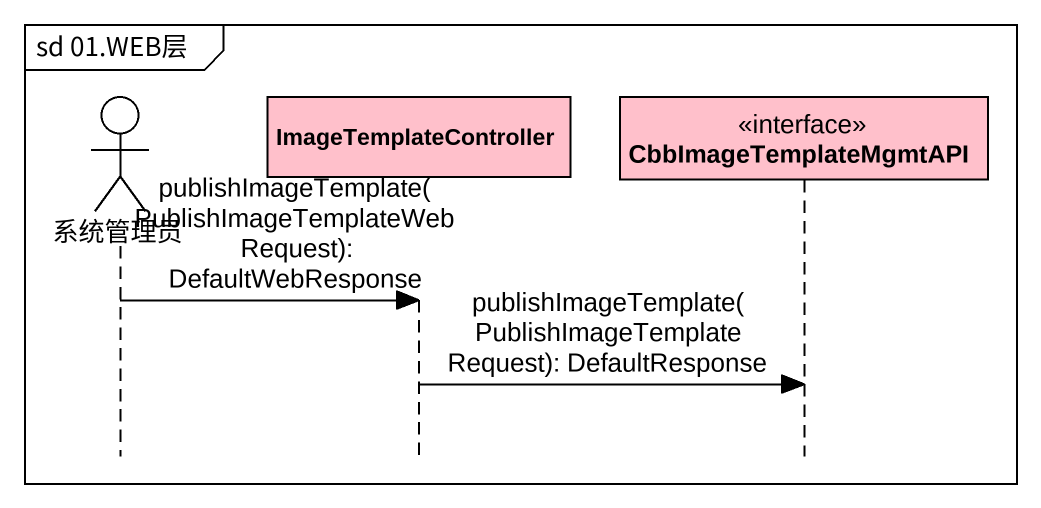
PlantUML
@startuml
mainframe sd 01.WEB层
hide footbox
actor 系统管理员 #FFFFFF
participant ImageTemplateController #FFC0CB
participant CbbImageTemplateMgmtAPI <<interface>> #FFC0CB

系统管理员 -> ImageTemplateController : publishImageTemplate(PublishImageTemplateWebRequest): DefaultWebResponse
ImageTemplateController -> CbbImageTemplateMgmtAPI : publishImageTemplate(PublishImageTemplateRequest): DefaultResponse
@enduml
